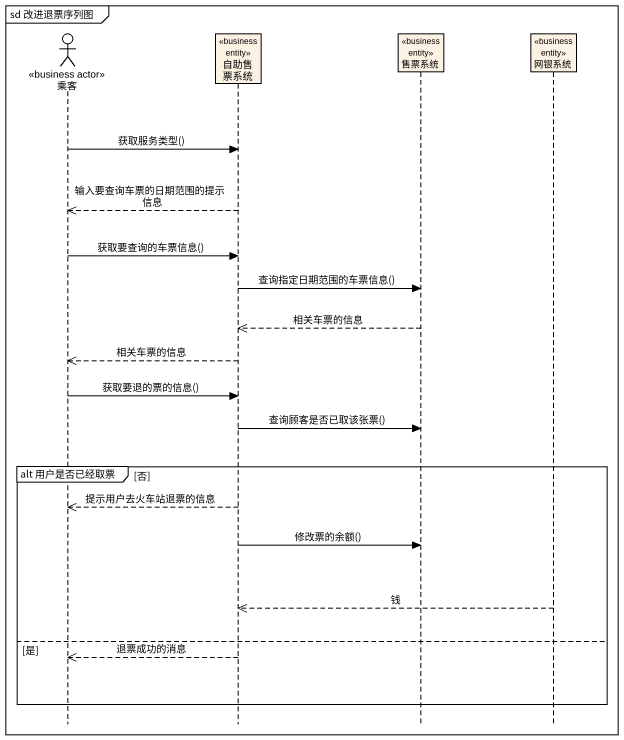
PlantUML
@startuml
mainframe sd 改进退票序列图
hide footbox
actor 乘客 <<business actor>>
participant 自助售票系统 <<business entity>>
participant 售票系统 <<business entity>>
participant 网银系统 <<business entity>>

乘客 -> 自助售票系统 : 获取服务类型()
自助售票系统 -->> 乘客 : 输入要查询车票的日期范围的提示信息
乘客 -> 自助售票系统 : 获取要查询的车票信息()
自助售票系统 -> 售票系统 : 查询指定日期范围的车票信息()
售票系统 -->> 自助售票系统 : 相关车票的信息
自助售票系统 -->> 乘客 : 相关车票的信息
乘客 -> 自助售票系统 : 获取要退的票的信息()
自助售票系统 -> 售票系统 : 查询顾客是否已取该张票()
group alt 用户是否已经取票 [否]
  自助售票系统 -->> 乘客 : 提示用户去火车站退票的信息
  自助售票系统 -> 售票系统 : 修改票的余额()
  网银系统 -->> 自助售票系统 : 钱
else 是
  自助售票系统 -->> 乘客 : 退票成功的消息
end
@enduml
